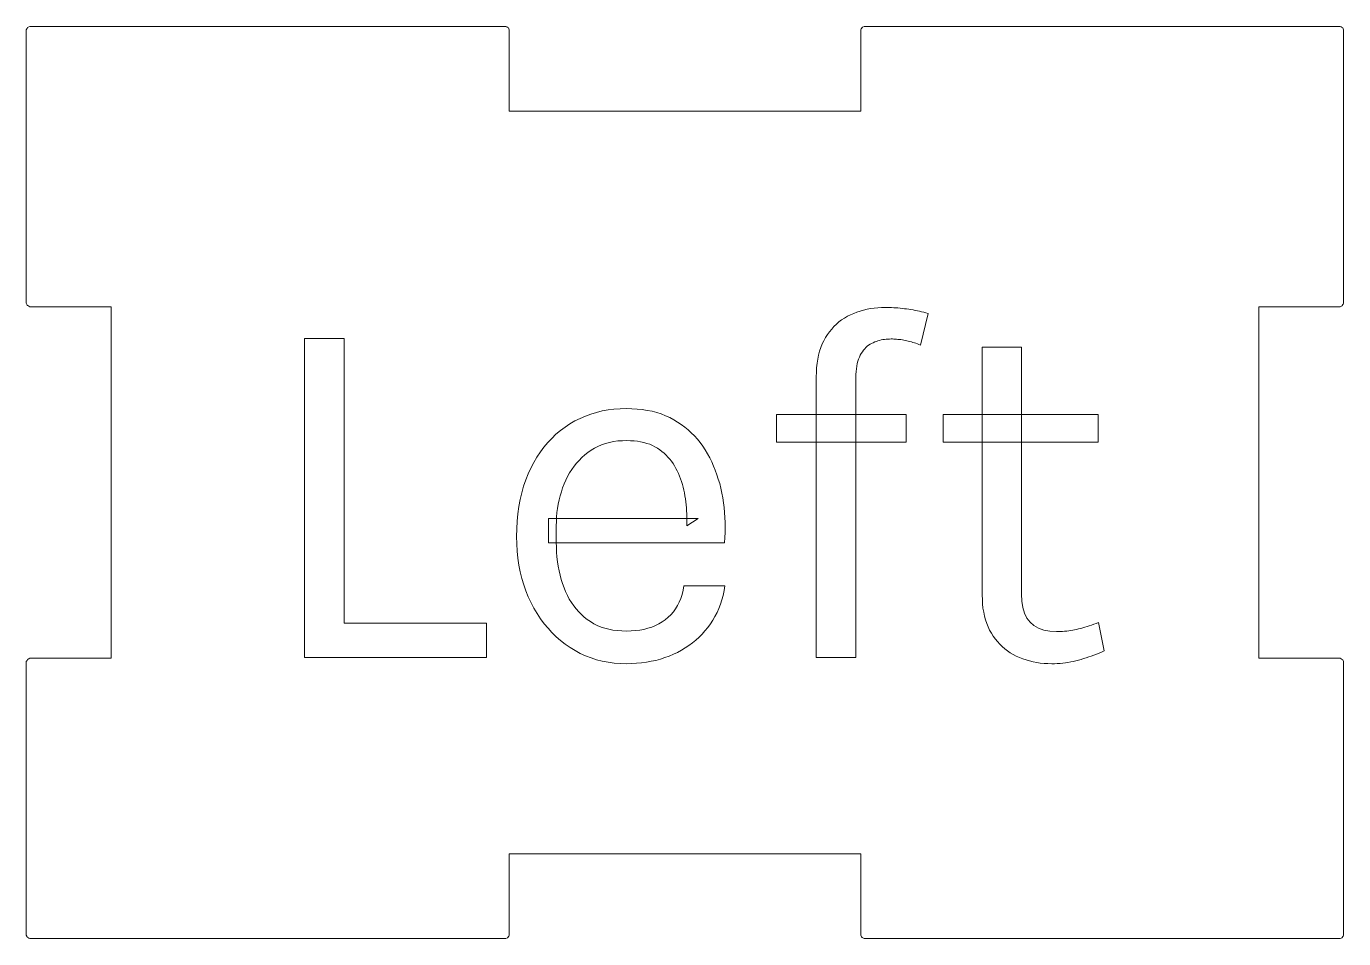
# Model space of a CAD drawing. Header units: inches. Extents: x 0.23 to 4.83, y 0.19 to 3.93.
# Drawn here: x 0.23 to 1.454, y 2.12 to 2.968 of the extents above; entities that cross this region are included whole.
import ezdxf

# ---------------------------------------------------------------- set-up
doc = ezdxf.new("R2010")
doc.units = ezdxf.units.IN
doc.header["$MEASUREMENT"] = 0
doc.layers.get('0').update_dxf_attribs({"lineweight": 5})

msp = doc.modelspace()

# ---------------------------------------------------------------- linework, layer by layer
for p, q in [((0.2303, 2.9653), (0.2299, 2.9645)), ((0.2299, 2.9645), (0.2299, 2.7102)), ((0.2307, 2.9657), (0.2303, 2.9653)), ((0.2311, 2.9665), (0.2307, 2.9657)), ((0.2315, 2.9669), (0.2311, 2.9665)), ((0.2331, 2.9676), (0.2315, 2.9669)), ((0.6756, 2.9676), (0.2331, 2.9676)), ((0.6764, 2.9672), (0.6756, 2.9676)), ((0.6768, 2.9669), (0.6764, 2.9672)), ((0.6776, 2.9665), (0.6768, 2.9669)), ((0.678, 2.9661), (0.6776, 2.9665)), ((0.6787, 2.9645), (0.678, 2.9661)), ((0.6787, 2.8889), (0.6787, 2.9645)), ((1.0059, 2.9653), (1.0055, 2.9645)), ((1.0055, 2.9645), (1.0055, 2.8889)), ((1.0063, 2.9657), (1.0059, 2.9653)), ((1.0067, 2.9665), (1.0063, 2.9657)), ((1.0071, 2.9669), (1.0067, 2.9665)), ((1.0087, 2.9676), (1.0071, 2.9669)), ((1.4512, 2.9676), (1.0087, 2.9676)), ((1.452, 2.9672), (1.4512, 2.9676)), ((1.4524, 2.9669), (1.452, 2.9672)), ((1.4531, 2.9665), (1.4524, 2.9669)), ((1.4535, 2.9661), (1.4531, 2.9665)), ((1.4543, 2.9645), (1.4535, 2.9661)), ((1.4543, 2.7102), (1.4543, 2.9645)), ((1.0055, 2.8889), (0.6787, 2.8889)), ((0.2299, 2.7102), (0.2307, 2.7086)), ((0.2307, 2.7086), (0.2311, 2.7082)), ((0.2311, 2.7082), (0.2319, 2.7078)), ((0.2319, 2.7078), (0.2323, 2.7074)), ((0.2323, 2.7074), (0.2331, 2.707)), ((0.2331, 2.707), (0.3087, 2.707)), ((0.3087, 2.707), (0.3087, 2.3802)), ((1.0179, 2.7057), (1.0213, 2.7061)), ((1.0213, 2.7061), (1.0248, 2.7063)), ((1.0248, 2.7063), (1.0284, 2.7064)), ((1.0284, 2.7064), (1.0303, 2.7064)), ((1.0303, 2.7064), (1.0323, 2.7063)), ((1.0323, 2.7063), (1.0342, 2.7063)), ((1.0342, 2.7063), (1.0362, 2.7061)), ((1.0362, 2.7061), (1.0381, 2.706)), ((1.0381, 2.706), (1.0401, 2.7059)), ((1.3756, 2.3802), (1.3756, 2.707)), ((1.3756, 2.707), (1.4512, 2.707)), ((1.4512, 2.707), (1.4528, 2.7078)), ((1.4528, 2.7078), (1.4531, 2.7082)), ((1.4531, 2.7082), (1.4535, 2.709)), ((1.4535, 2.709), (1.4539, 2.7094)), ((1.4539, 2.7094), (1.4543, 2.7102)), ((0.9852, 2.6929), (0.9877, 2.6948)), ((0.9877, 2.6948), (0.9903, 2.6965)), ((0.9903, 2.6965), (0.9931, 2.6981)), ((0.9931, 2.6981), (0.9959, 2.6995)), ((0.9959, 2.6995), (0.9989, 2.7008)), ((0.9989, 2.7008), (1.0019, 2.702)), ((1.0019, 2.702), (1.0049, 2.703)), ((1.0049, 2.703), (1.0081, 2.7039)), ((1.0081, 2.7039), (1.0113, 2.7046)), ((1.0113, 2.7046), (1.0146, 2.7053)), ((1.0146, 2.7053), (1.0179, 2.7057)), ((1.0401, 2.7059), (1.0421, 2.7057)), ((1.0421, 2.7057), (1.0441, 2.7055)), ((1.0441, 2.7055), (1.0461, 2.7052)), ((1.0461, 2.7052), (1.0481, 2.705)), ((1.0481, 2.705), (1.0501, 2.7046)), ((1.0501, 2.7046), (1.0521, 2.7043)), ((1.0521, 2.7043), (1.0541, 2.704)), ((1.0541, 2.704), (1.0561, 2.7036)), ((1.0561, 2.7036), (1.0581, 2.7032)), ((1.0581, 2.7032), (1.0601, 2.7028)), ((1.0601, 2.7028), (1.0621, 2.7023)), ((1.0681, 2.7007), (1.061, 2.6714)), ((1.0621, 2.7023), (1.0641, 2.7018)), ((1.0641, 2.7018), (1.0661, 2.7013)), ((1.0661, 2.7013), (1.0681, 2.7007)), ((0.9745, 2.6812), (0.9765, 2.6838)), ((0.9765, 2.6838), (0.9785, 2.6863)), ((0.9785, 2.6863), (0.9806, 2.6886)), ((0.9806, 2.6886), (0.9829, 2.6908)), ((0.9829, 2.6908), (0.9852, 2.6929)), ((0.4884, 2.6776), (0.5252, 2.6776)), ((0.4884, 2.3809), (0.4884, 2.6776)), ((0.5252, 2.6776), (0.5252, 2.413)), ((0.9683, 2.6691), (0.9696, 2.6724)), ((0.9696, 2.6724), (0.9711, 2.6754)), ((0.9711, 2.6754), (0.9728, 2.6784)), ((0.9728, 2.6784), (0.9745, 2.6812)), ((1.0116, 2.6702), (1.0103, 2.6691)), ((1.0128, 2.6712), (1.0116, 2.6702)), ((1.0142, 2.6721), (1.0128, 2.6712)), ((1.0156, 2.6729), (1.0142, 2.6721)), ((1.017, 2.6736), (1.0156, 2.6729)), ((1.0185, 2.6743), (1.017, 2.6736)), ((1.02, 2.6748), (1.0185, 2.6743)), ((1.0215, 2.6753), (1.02, 2.6748)), ((1.023, 2.6757), (1.0215, 2.6753)), ((1.0245, 2.6761), (1.023, 2.6757)), ((1.026, 2.6764), (1.0245, 2.6761)), ((1.0275, 2.6766), (1.026, 2.6764)), ((1.0291, 2.6769), (1.0275, 2.6766)), ((1.0306, 2.677), (1.0291, 2.6769)), ((1.0321, 2.677), (1.0306, 2.677)), ((1.0336, 2.6771), (1.0321, 2.677)), ((1.0349, 2.6771), (1.0336, 2.6771)), ((1.0361, 2.677), (1.0349, 2.6771)), ((1.0375, 2.677), (1.0361, 2.677)), ((1.0388, 2.6769), (1.0375, 2.677)), ((1.0401, 2.6767), (1.0388, 2.6769)), ((1.0415, 2.6766), (1.0401, 2.6767)), ((1.0428, 2.6764), (1.0415, 2.6766)), ((1.0442, 2.6762), (1.0428, 2.6764)), ((1.0456, 2.6759), (1.0442, 2.6762)), ((1.0469, 2.6757), (1.0456, 2.6759)), ((1.0483, 2.6754), (1.0469, 2.6757)), ((1.0497, 2.675), (1.0483, 2.6754)), ((1.0511, 2.6747), (1.0497, 2.675)), ((1.0525, 2.6743), (1.0511, 2.6747)), ((1.0539, 2.6739), (1.0525, 2.6743)), ((1.0553, 2.6735), (1.0539, 2.6739)), ((1.0567, 2.673), (1.0553, 2.6735)), ((1.0581, 2.6725), (1.0567, 2.673)), ((1.0596, 2.672), (1.0581, 2.6725)), ((1.061, 2.6714), (1.0596, 2.672)), ((1.1184, 2.439), (1.1184, 2.6695)), ((1.1184, 2.6695), (1.1548, 2.6695)), ((1.1548, 2.6695), (1.1548, 2.4399)), ((0.9649, 2.6544), (0.9655, 2.6583)), ((0.9655, 2.6583), (0.9663, 2.662)), ((0.9663, 2.662), (0.9672, 2.6656)), ((0.9672, 2.6656), (0.9683, 2.6691)), ((1.0034, 2.6583), (1.0028, 2.6563)), ((1.0042, 2.6602), (1.0034, 2.6583)), ((1.005, 2.662), (1.0042, 2.6602)), ((1.0059, 2.6636), (1.005, 2.662)), ((1.007, 2.6651), (1.0059, 2.6636)), ((1.008, 2.6665), (1.007, 2.6651)), ((1.0092, 2.6678), (1.008, 2.6665)), ((1.0103, 2.6691), (1.0092, 2.6678)), ((0.9641, 2.6417), (0.9642, 2.6461)), ((0.9642, 2.6461), (0.9645, 2.6503)), ((0.9645, 2.6503), (0.9649, 2.6544)), ((1.0012, 2.6468), (1.001, 2.6441)), ((1.0014, 2.6494), (1.0012, 2.6468)), ((1.0018, 2.6518), (1.0014, 2.6494)), ((1.0022, 2.6541), (1.0018, 2.6518)), ((1.0028, 2.6563), (1.0022, 2.6541)), ((0.9641, 2.3809), (0.9641, 2.6417)), ((1.001, 2.6441), (1.001, 2.6412)), ((1.001, 2.6412), (1.001, 2.3809)), ((0.7546, 2.6072), (0.7598, 2.6088)), ((0.7598, 2.6088), (0.7651, 2.6101)), ((0.7651, 2.6101), (0.7706, 2.6111)), ((0.7706, 2.6111), (0.7761, 2.6118)), ((0.7761, 2.6118), (0.7819, 2.6122)), ((0.7819, 2.6122), (0.7877, 2.6124)), ((0.7877, 2.6124), (0.7928, 2.6122)), ((0.7928, 2.6122), (0.7977, 2.6119)), ((0.7977, 2.6119), (0.8024, 2.6114)), ((0.8024, 2.6114), (0.807, 2.6107)), ((0.807, 2.6107), (0.8115, 2.6098)), ((0.8115, 2.6098), (0.8159, 2.6086)), ((0.8159, 2.6086), (0.82, 2.6073)), ((0.7306, 2.5951), (0.7351, 2.5981)), ((0.7351, 2.5981), (0.7398, 2.6008)), ((0.7398, 2.6008), (0.7446, 2.6032)), ((0.7446, 2.6032), (0.7495, 2.6054)), ((0.7495, 2.6054), (0.7546, 2.6072)), ((0.82, 2.6073), (0.8241, 2.6057)), ((0.8241, 2.6057), (0.8279, 2.6039)), ((0.8279, 2.6039), (0.8316, 2.602)), ((0.8316, 2.602), (0.8352, 2.5998)), ((0.8352, 2.5998), (0.8386, 2.5975)), ((0.8386, 2.5975), (0.8419, 2.5951)), ((0.9273, 2.5812), (0.9273, 2.6067)), ((0.9273, 2.6067), (1.0478, 2.6067)), ((1.0478, 2.6067), (1.0478, 2.5812)), ((1.082, 2.5812), (1.082, 2.6067)), ((1.082, 2.6067), (1.2261, 2.6067)), ((1.2261, 2.6067), (1.2261, 2.5812)), ((0.7145, 2.5807), (0.7183, 2.5846)), ((0.7183, 2.5846), (0.7222, 2.5884)), ((0.7222, 2.5884), (0.7263, 2.5919)), ((0.7263, 2.5919), (0.7306, 2.5951)), ((0.8419, 2.5951), (0.845, 2.5925)), ((0.845, 2.5925), (0.848, 2.5897)), ((0.848, 2.5897), (0.8509, 2.5869)), ((0.8509, 2.5869), (0.8536, 2.5838)), ((0.8536, 2.5838), (0.8562, 2.5807)), ((0.7045, 2.5673), (0.7077, 2.572)), ((0.7077, 2.572), (0.711, 2.5765)), ((0.711, 2.5765), (0.7145, 2.5807)), ((0.7518, 2.5715), (0.7489, 2.5692)), ((0.7548, 2.5736), (0.7518, 2.5715)), ((0.7579, 2.5755), (0.7548, 2.5736)), ((0.7612, 2.5772), (0.7579, 2.5755)), ((0.7646, 2.5786), (0.7612, 2.5772)), ((0.7682, 2.5798), (0.7646, 2.5786)), ((0.7719, 2.5808), (0.7682, 2.5798)), ((0.7757, 2.5816), (0.7719, 2.5808)), ((0.7797, 2.5822), (0.7757, 2.5816)), ((0.7839, 2.5825), (0.7797, 2.5822)), ((0.7881, 2.5826), (0.7839, 2.5825)), ((0.7915, 2.5825), (0.7881, 2.5826)), ((0.7948, 2.5823), (0.7915, 2.5825)), ((0.798, 2.582), (0.7948, 2.5823)), ((0.8009, 2.5815), (0.798, 2.582)), ((0.8039, 2.5808), (0.8009, 2.5815)), ((0.8066, 2.58), (0.8039, 2.5808)), ((0.8093, 2.5791), (0.8066, 2.58)), ((0.8118, 2.5781), (0.8093, 2.5791)), ((0.8142, 2.5769), (0.8118, 2.5781)), ((0.8165, 2.5755), (0.8142, 2.5769)), ((0.8187, 2.5741), (0.8165, 2.5755)), ((0.8207, 2.5725), (0.8187, 2.5741)), ((0.8227, 2.5708), (0.8207, 2.5725)), ((0.8562, 2.5807), (0.8586, 2.5773)), ((0.8586, 2.5773), (0.8609, 2.5739)), ((0.8609, 2.5739), (0.8631, 2.5703)), ((1.0478, 2.5812), (0.9273, 2.5812)), ((1.2261, 2.5812), (1.082, 2.5812)), ((0.6989, 2.5571), (0.7016, 2.5623)), ((0.7016, 2.5623), (0.7045, 2.5673)), ((0.7412, 2.5615), (0.739, 2.5587)), ((0.7437, 2.5642), (0.7412, 2.5615)), ((0.7462, 2.5668), (0.7437, 2.5642)), ((0.7489, 2.5692), (0.7462, 2.5668)), ((0.8246, 2.5691), (0.8227, 2.5708)), ((0.8263, 2.5673), (0.8246, 2.5691)), ((0.828, 2.5654), (0.8263, 2.5673)), ((0.8296, 2.5633), (0.828, 2.5654)), ((0.8311, 2.5612), (0.8296, 2.5633)), ((0.8325, 2.559), (0.8311, 2.5612)), ((0.8337, 2.5567), (0.8325, 2.559)), ((0.8631, 2.5703), (0.8651, 2.5666)), ((0.8651, 2.5666), (0.867, 2.5628)), ((0.867, 2.5628), (0.8687, 2.5589)), ((0.6941, 2.546), (0.6963, 2.5517)), ((0.6963, 2.5517), (0.6989, 2.5571)), ((0.733, 2.5493), (0.7313, 2.5459)), ((0.7348, 2.5525), (0.733, 2.5493)), ((0.7369, 2.5557), (0.7348, 2.5525)), ((0.739, 2.5587), (0.7369, 2.5557)), ((0.8349, 2.5544), (0.8337, 2.5567)), ((0.836, 2.552), (0.8349, 2.5544)), ((0.8371, 2.5495), (0.836, 2.552)), ((0.838, 2.547), (0.8371, 2.5495)), ((0.8389, 2.5445), (0.838, 2.547)), ((0.8687, 2.5589), (0.8703, 2.555)), ((0.8703, 2.555), (0.8718, 2.5509)), ((0.8718, 2.5509), (0.8731, 2.5468)), ((0.8731, 2.5468), (0.8744, 2.5426)), ((0.6904, 2.5341), (0.6921, 2.5401)), ((0.6921, 2.5401), (0.6941, 2.546)), ((0.7272, 2.535), (0.7261, 2.5312)), ((0.7284, 2.5387), (0.7272, 2.535)), ((0.7298, 2.5423), (0.7284, 2.5387)), ((0.7313, 2.5459), (0.7298, 2.5423)), ((0.8397, 2.5419), (0.8389, 2.5445)), ((0.8404, 2.5393), (0.8397, 2.5419)), ((0.8411, 2.5366), (0.8404, 2.5393)), ((0.8417, 2.5339), (0.8411, 2.5366)), ((0.8744, 2.5426), (0.8754, 2.5382)), ((0.8754, 2.5382), (0.8764, 2.5338)), ((0.6878, 2.5213), (0.6889, 2.5278)), ((0.6889, 2.5278), (0.6904, 2.5341)), ((0.7243, 2.5235), (0.7237, 2.5196)), ((0.7251, 2.5274), (0.7243, 2.5235)), ((0.7261, 2.5312), (0.7251, 2.5274)), ((0.8421, 2.5311), (0.8417, 2.5339)), ((0.8426, 2.5283), (0.8421, 2.5311)), ((0.8429, 2.5255), (0.8426, 2.5283)), ((0.8432, 2.5228), (0.8429, 2.5255)), ((0.8435, 2.52), (0.8432, 2.5228)), ((0.8764, 2.5338), (0.8772, 2.5293)), ((0.8772, 2.5293), (0.8779, 2.5248)), ((0.8779, 2.5248), (0.8784, 2.5203)), ((0.6861, 2.5077), (0.6868, 2.5146)), ((0.6868, 2.5146), (0.6878, 2.5213)), ((0.7154, 2.4876), (0.7154, 2.5103)), ((0.7154, 2.5103), (0.8545, 2.5103)), ((0.7228, 2.5115), (0.7226, 2.5074)), ((0.7231, 2.5156), (0.7228, 2.5115)), ((0.7237, 2.5196), (0.7231, 2.5156)), ((0.8436, 2.5172), (0.8435, 2.52)), ((0.8437, 2.5144), (0.8436, 2.5172)), ((0.8438, 2.5116), (0.8437, 2.5144)), ((0.8545, 2.5103), (0.8437, 2.5032)), ((0.8438, 2.5088), (0.8438, 2.5116)), ((0.8784, 2.5203), (0.8789, 2.5157)), ((0.8789, 2.5157), (0.8792, 2.5111)), ((0.8792, 2.5111), (0.8794, 2.5065)), ((0.6856, 2.4933), (0.6857, 2.5006)), ((0.6857, 2.5006), (0.6861, 2.5077)), ((0.7226, 2.5074), (0.7225, 2.5032)), ((0.7225, 2.5032), (0.7225, 2.4881)), ((0.8437, 2.5032), (0.8438, 2.506)), ((0.8438, 2.506), (0.8438, 2.5088)), ((0.8794, 2.5065), (0.8794, 2.5018)), ((0.8794, 2.5018), (0.8794, 2.4971)), ((0.6857, 2.4865), (0.6856, 2.4933)), ((0.6862, 2.4797), (0.6857, 2.4865)), ((0.8789, 2.4876), (0.7154, 2.4876)), ((0.7225, 2.4881), (0.7226, 2.4834)), ((0.8792, 2.4924), (0.8789, 2.4876)), ((0.8794, 2.4971), (0.8792, 2.4924)), ((0.6869, 2.4732), (0.6862, 2.4797)), ((0.7226, 2.4834), (0.7228, 2.4789)), ((0.7228, 2.4789), (0.7231, 2.4744)), ((0.7231, 2.4744), (0.7236, 2.47)), ((0.6878, 2.4668), (0.6869, 2.4732)), ((0.689, 2.4606), (0.6878, 2.4668)), ((0.7236, 2.47), (0.7243, 2.4657)), ((0.7243, 2.4657), (0.7251, 2.4615)), ((0.7251, 2.4615), (0.726, 2.4575)), ((0.6904, 2.4545), (0.689, 2.4606)), ((0.6922, 2.4486), (0.6904, 2.4545)), ((0.726, 2.4575), (0.7271, 2.4535)), ((0.7271, 2.4535), (0.7283, 2.4496)), ((0.7283, 2.4496), (0.7297, 2.4458)), ((0.6942, 2.4429), (0.6922, 2.4486)), ((0.6965, 2.4373), (0.6942, 2.4429)), ((0.699, 2.4319), (0.6965, 2.4373)), ((0.7297, 2.4458), (0.7312, 2.4422)), ((0.7312, 2.4422), (0.7329, 2.4387)), ((0.7329, 2.4387), (0.7346, 2.4353)), ((0.8382, 2.4359), (0.8394, 2.4396)), ((0.8394, 2.4396), (0.8404, 2.4434)), ((0.8404, 2.4434), (0.8411, 2.4475)), ((0.8411, 2.4475), (0.8793, 2.4475)), ((0.8776, 2.4387), (0.8764, 2.4346)), ((0.8785, 2.4431), (0.8776, 2.4387)), ((0.8793, 2.4475), (0.8785, 2.4431)), ((1.1185, 2.4348), (1.1184, 2.439)), ((1.1548, 2.4399), (1.1551, 2.4333)), ((0.7017, 2.4267), (0.699, 2.4319)), ((0.7047, 2.4217), (0.7017, 2.4267)), ((0.7346, 2.4353), (0.7366, 2.4321)), ((0.7366, 2.4321), (0.7387, 2.4291)), ((0.7387, 2.4291), (0.7409, 2.4262)), ((0.7409, 2.4262), (0.7433, 2.4235)), ((0.8313, 2.4233), (0.8334, 2.4262)), ((0.8334, 2.4262), (0.8352, 2.4292)), ((0.8352, 2.4292), (0.8368, 2.4325)), ((0.8368, 2.4325), (0.8382, 2.4359)), ((0.8735, 2.4266), (0.8719, 2.4228)), ((0.8751, 2.4305), (0.8735, 2.4266)), ((0.8764, 2.4346), (0.8751, 2.4305)), ((1.1187, 2.4307), (1.1185, 2.4348)), ((1.1191, 2.4269), (1.1187, 2.4307)), ((1.1198, 2.4231), (1.1191, 2.4269)), ((1.1551, 2.4333), (1.1561, 2.4273)), ((1.1561, 2.4273), (1.1577, 2.4221)), ((0.5252, 2.413), (0.6575, 2.413)), ((0.6575, 2.413), (0.6575, 2.3809)), ((0.7079, 2.4169), (0.7047, 2.4217)), ((0.7112, 2.4124), (0.7079, 2.4169)), ((0.7148, 2.4081), (0.7112, 2.4124)), ((0.7433, 2.4235), (0.7458, 2.4209)), ((0.7458, 2.4209), (0.7485, 2.4185)), ((0.7485, 2.4185), (0.7513, 2.4163)), ((0.7513, 2.4163), (0.7543, 2.4143)), ((0.7543, 2.4143), (0.7574, 2.4124)), ((0.7574, 2.4124), (0.7606, 2.4107)), ((0.8146, 2.4106), (0.8178, 2.4122)), ((0.8178, 2.4122), (0.8209, 2.4141)), ((0.8209, 2.4141), (0.8238, 2.4161)), ((0.8238, 2.4161), (0.8265, 2.4183)), ((0.8265, 2.4183), (0.8291, 2.4207)), ((0.8291, 2.4207), (0.8313, 2.4233)), ((0.8657, 2.4122), (0.8633, 2.4089)), ((0.8679, 2.4156), (0.8657, 2.4122)), ((0.87, 2.4191), (0.8679, 2.4156)), ((0.8719, 2.4228), (0.87, 2.4191)), ((1.1205, 2.4195), (1.1198, 2.4231)), ((1.1215, 2.416), (1.1205, 2.4195)), ((1.1226, 2.4127), (1.1215, 2.416)), ((1.1238, 2.4095), (1.1226, 2.4127)), ((1.1577, 2.4221), (1.16, 2.4176)), ((1.16, 2.4176), (1.1629, 2.4137)), ((1.1629, 2.4137), (1.1665, 2.4106)), ((1.2221, 2.4119), (1.2243, 2.4126)), ((1.2243, 2.4126), (1.2266, 2.4135)), ((1.2266, 2.4135), (1.2318, 2.387)), ((0.7185, 2.4041), (0.7148, 2.4081)), ((0.7224, 2.4002), (0.7185, 2.4041)), ((0.7265, 2.3967), (0.7224, 2.4002)), ((0.7606, 2.4107), (0.7641, 2.4093)), ((0.7641, 2.4093), (0.7676, 2.4081)), ((0.7676, 2.4081), (0.7713, 2.4072)), ((0.7713, 2.4072), (0.7752, 2.4064)), ((0.7752, 2.4064), (0.7792, 2.4059)), ((0.7792, 2.4059), (0.7833, 2.4056)), ((0.7833, 2.4056), (0.7877, 2.4054)), ((0.7877, 2.4054), (0.792, 2.4056)), ((0.792, 2.4056), (0.7961, 2.4059)), ((0.7961, 2.4059), (0.8002, 2.4064)), ((0.8002, 2.4064), (0.804, 2.4071)), ((0.804, 2.4071), (0.8077, 2.4081)), ((0.8077, 2.4081), (0.8112, 2.4093)), ((0.8112, 2.4093), (0.8146, 2.4106)), ((0.858, 2.4027), (0.8552, 2.3998)), ((0.8607, 2.4057), (0.858, 2.4027)), ((0.8633, 2.4089), (0.8607, 2.4057)), ((1.1253, 2.4065), (1.1238, 2.4095)), ((1.1269, 2.4035), (1.1253, 2.4065)), ((1.1287, 2.4008), (1.1269, 2.4035)), ((1.1306, 2.3981), (1.1287, 2.4008)), ((1.1665, 2.4106), (1.1707, 2.4081)), ((1.1707, 2.4081), (1.1756, 2.4064)), ((1.1756, 2.4064), (1.1812, 2.4053)), ((1.1812, 2.4053), (1.1874, 2.405)), ((1.1874, 2.405), (1.1893, 2.405)), ((1.1893, 2.405), (1.1912, 2.405)), ((1.1912, 2.405), (1.1931, 2.4052)), ((1.1931, 2.4052), (1.195, 2.4053)), ((1.195, 2.4053), (1.1969, 2.4055)), ((1.1969, 2.4055), (1.1988, 2.4057)), ((1.1988, 2.4057), (1.2006, 2.406)), ((1.2006, 2.406), (1.2025, 2.4063)), ((1.2025, 2.4063), (1.2043, 2.4067)), ((1.2043, 2.4067), (1.2061, 2.4071)), ((1.2061, 2.4071), (1.208, 2.4075)), ((1.208, 2.4075), (1.2099, 2.408)), ((1.2099, 2.408), (1.2118, 2.4085)), ((1.2118, 2.4085), (1.2138, 2.4091)), ((1.2138, 2.4091), (1.2158, 2.4097)), ((1.2158, 2.4097), (1.2179, 2.4104)), ((1.2179, 2.4104), (1.22, 2.4111)), ((1.22, 2.4111), (1.2221, 2.4119)), ((0.7308, 2.3933), (0.7265, 2.3967)), ((0.7354, 2.3902), (0.7308, 2.3933)), ((0.74, 2.3874), (0.7354, 2.3902)), ((0.8389, 2.3877), (0.8352, 2.3857)), ((0.8424, 2.3898), (0.8389, 2.3877)), ((0.8458, 2.3921), (0.8424, 2.3898)), ((0.8491, 2.3945), (0.8458, 2.3921)), ((0.8522, 2.3971), (0.8491, 2.3945)), ((0.8552, 2.3998), (0.8522, 2.3971)), ((1.1326, 2.3957), (1.1306, 2.3981)), ((1.1347, 2.3933), (1.1326, 2.3957)), ((1.1369, 2.3911), (1.1347, 2.3933)), ((1.1393, 2.3891), (1.1369, 2.3911)), ((1.1418, 2.3872), (1.1393, 2.3891)), ((0.2303, 2.3779), (0.2299, 2.3771)), ((0.2299, 2.3771), (0.2299, 2.1228)), ((0.2307, 2.3783), (0.2303, 2.3779)), ((0.2311, 2.3791), (0.2307, 2.3783)), ((0.2315, 2.3794), (0.2311, 2.3791)), ((0.2331, 2.3802), (0.2315, 2.3794)), ((0.3087, 2.3802), (0.2331, 2.3802)), ((0.6575, 2.3809), (0.4884, 2.3809)), ((0.7448, 2.3848), (0.74, 2.3874)), ((0.7497, 2.3826), (0.7448, 2.3848)), ((0.7548, 2.3806), (0.7497, 2.3826)), ((0.76, 2.3789), (0.7548, 2.3806)), ((0.7652, 2.3776), (0.76, 2.3789)), ((0.7707, 2.3765), (0.7652, 2.3776)), ((0.7762, 2.3758), (0.7707, 2.3765)), ((0.7819, 2.3754), (0.7762, 2.3758)), ((0.7877, 2.3752), (0.7819, 2.3754)), ((0.7972, 2.3756), (0.7925, 2.3753)), ((0.8018, 2.376), (0.7972, 2.3756)), ((0.8063, 2.3766), (0.8018, 2.376)), ((0.8107, 2.3774), (0.8063, 2.3766)), ((0.8151, 2.3783), (0.8107, 2.3774)), ((0.8193, 2.3795), (0.8151, 2.3783)), ((0.8234, 2.3808), (0.8193, 2.3795)), ((0.8274, 2.3823), (0.8234, 2.3808)), ((0.8314, 2.3839), (0.8274, 2.3823)), ((0.8352, 2.3857), (0.8314, 2.3839)), ((1.001, 2.3809), (0.9641, 2.3809)), ((1.1444, 2.3854), (1.1418, 2.3872)), ((1.1472, 2.3838), (1.1444, 2.3854)), ((1.15, 2.3823), (1.1472, 2.3838)), ((1.153, 2.3809), (1.15, 2.3823)), ((1.1561, 2.3797), (1.153, 2.3809)), ((1.1592, 2.3787), (1.1561, 2.3797)), ((1.1624, 2.3778), (1.1592, 2.3787)), ((1.1656, 2.377), (1.1624, 2.3778)), ((1.169, 2.3763), (1.1656, 2.377)), ((1.1724, 2.3758), (1.169, 2.3763)), ((1.1759, 2.3755), (1.1724, 2.3758)), ((1.1794, 2.3753), (1.1759, 2.3755)), ((1.1907, 2.3755), (1.1882, 2.3753)), ((1.1932, 2.3757), (1.1907, 2.3755)), ((1.1957, 2.376), (1.1932, 2.3757)), ((1.1981, 2.3764), (1.1957, 2.376)), ((1.2006, 2.3768), (1.1981, 2.3764)), ((1.203, 2.3773), (1.2006, 2.3768)), ((1.2054, 2.3779), (1.203, 2.3773)), ((1.2078, 2.3785), (1.2054, 2.3779)), ((1.2102, 2.3792), (1.2078, 2.3785)), ((1.2126, 2.3799), (1.2102, 2.3792)), ((1.215, 2.3807), (1.2126, 2.3799)), ((1.2174, 2.3815), (1.215, 2.3807)), ((1.2198, 2.3823), (1.2174, 2.3815)), ((1.2222, 2.3831), (1.2198, 2.3823)), ((1.2246, 2.3841), (1.2222, 2.3831)), ((1.227, 2.385), (1.2246, 2.3841)), ((1.2294, 2.386), (1.227, 2.385)), ((1.2318, 2.387), (1.2294, 2.386)), ((1.4512, 2.3802), (1.3756, 2.3802)), ((1.452, 2.3798), (1.4512, 2.3802)), ((1.4524, 2.3794), (1.452, 2.3798)), ((1.4531, 2.3791), (1.4524, 2.3794)), ((1.4535, 2.3787), (1.4531, 2.3791)), ((1.4543, 2.3771), (1.4535, 2.3787)), ((1.4543, 2.1228), (1.4543, 2.3771)), ((0.7925, 2.3753), (0.7877, 2.3752)), ((1.1831, 2.3752), (1.1794, 2.3753)), ((1.1857, 2.3752), (1.1831, 2.3752)), ((1.1882, 2.3753), (1.1857, 2.3752)), ((0.6787, 2.1228), (0.6787, 2.1983)), ((0.6787, 2.1983), (1.0055, 2.1983)), ((1.0055, 2.1983), (1.0055, 2.1228)), ((0.2299, 2.1228), (0.2307, 2.1212)), ((0.2307, 2.1212), (0.2311, 2.1208)), ((0.2311, 2.1208), (0.2319, 2.1204)), ((0.2319, 2.1204), (0.2323, 2.12)), ((0.2323, 2.12), (0.2331, 2.1196)), ((0.2331, 2.1196), (0.6756, 2.1196)), ((0.6756, 2.1196), (0.6772, 2.1204)), ((0.6772, 2.1204), (0.6776, 2.1208)), ((0.6776, 2.1208), (0.678, 2.1216)), ((0.678, 2.1216), (0.6783, 2.122)), ((0.6783, 2.122), (0.6787, 2.1228)), ((1.0055, 2.1228), (1.0063, 2.1212)), ((1.0063, 2.1212), (1.0067, 2.1208)), ((1.0067, 2.1208), (1.0075, 2.1204)), ((1.0075, 2.1204), (1.0079, 2.12)), ((1.0079, 2.12), (1.0087, 2.1196)), ((1.0087, 2.1196), (1.4512, 2.1196)), ((1.4512, 2.1196), (1.4528, 2.1204)), ((1.4528, 2.1204), (1.4531, 2.1208)), ((1.4531, 2.1208), (1.4535, 2.1216)), ((1.4535, 2.1216), (1.4539, 2.122)), ((1.4539, 2.122), (1.4543, 2.1228))]:
    msp.add_line(p, q)

doc.saveas('drawing.dxf')
